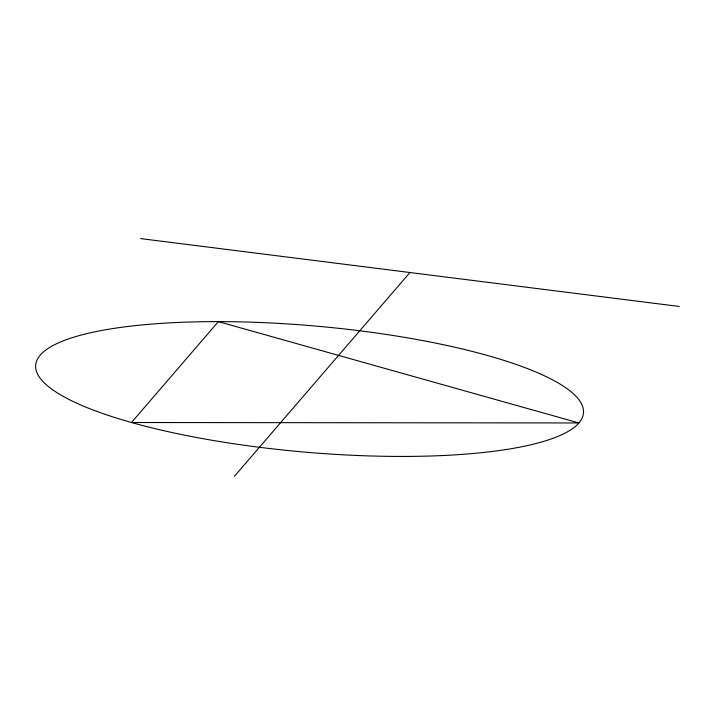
<?xml version="1.0" encoding="UTF-8"?>
<svg xmlns="http://www.w3.org/2000/svg" width="715" height="715" viewBox="0 0 715 715"><rect width="100%" height="100%" fill="white"/><g stroke="black" fill="none" stroke-linecap="round" stroke-linejoin="round"><path stroke-width="1.07" d="M234.323 476.404L409.927 272.531M140.605 238.595L679.25 306.458M218.37 321.616L131.471 422.511L578.9 422.958L218.37 321.616M162.904 430.493A274.944 63.251 5 0 0 583.306 414.325A274.944 63.251 5 0 0 182.54 322.268A274.944 63.251 5 0 0 162.904 430.493"/></g></svg>
